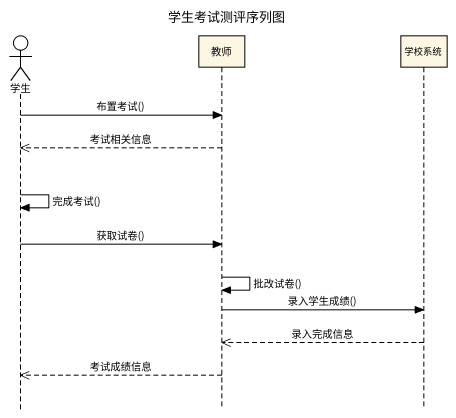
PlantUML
@startuml
title 学生考试测评序列图
hide footbox
actor 学生
participant 教师
participant 学校系统

学生 -> 教师 : 布置考试()
教师 -->> 学生 : 考试相关信息
学生 -> 学生 : 完成考试()
学生 -> 教师 : 获取试卷()
教师 -> 教师 : 批改试卷()
教师 -> 学校系统 : 录入学生成绩()
学校系统 -->> 教师 : 录入完成信息
教师 -->> 学生 : 考试成绩信息
@enduml
